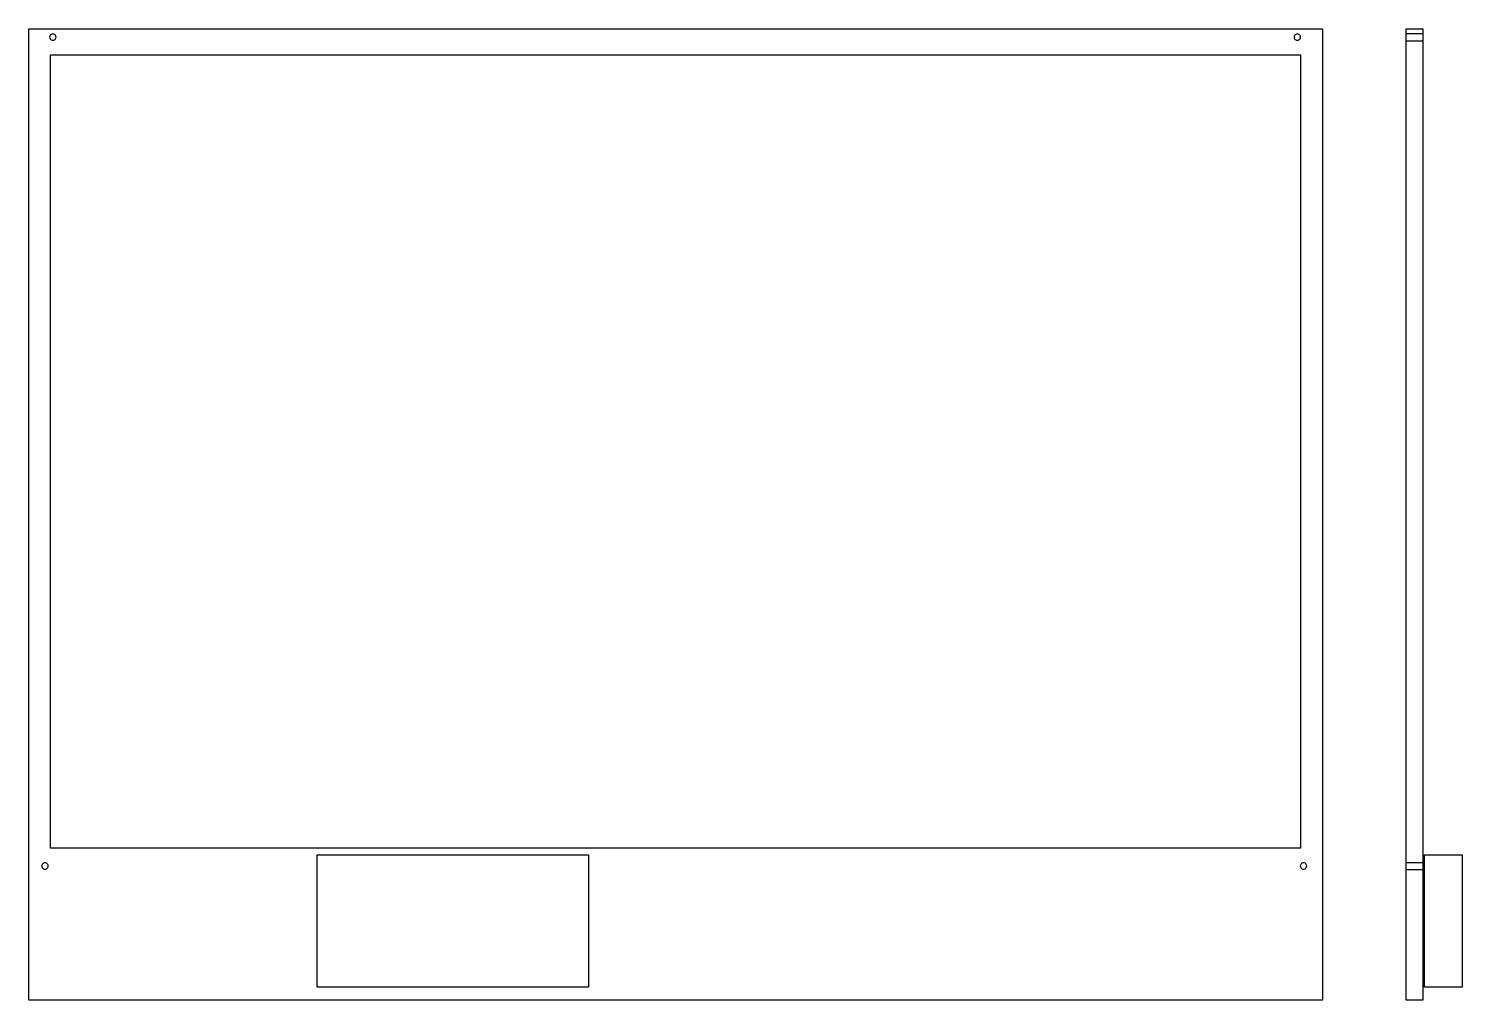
# Model space of a CAD drawing. Extents: x 16 to 563, y 26 to 397.
import ezdxf

# ---------------------------------------------------------------- set-up
doc = ezdxf.new("R2010")
doc.units = 0
doc.layers.add('Layer_1', color=7, linetype='CONTINUOUS')

msp = doc.modelspace()

# ---------------------------------------------------------------- linework, layer by layer
at = {"layer": 'Layer_1', "color": 7}
for points in [[(16.046073, 396.884439), (509.181626, 396.884439), (509.181626, 26.448892), (16.046073, 26.448892), (16.046073, 396.884439)], [(26.481599, 393.667165), (26.481599, 393.667165)], [(500.831594, 393.667165), (500.831594, 393.667165)], [(540.845444, 395.026039), (547.737988, 395.026039)], [(541.073931, 396.884439), (547.509488, 396.884439), (547.509488, 26.448892), (541.073931, 26.448892), (541.073931, 396.884439)], [(540.845444, 392.308262), (547.737988, 392.308262)], [(24.396072, 386.884913), (500.831633, 386.884913), (500.831633, 84.449343), (24.396072, 84.449343), (24.396072, 386.884913)], [(23.481605, 77.667148), (23.481605, 77.667148)], [(126.046073, 81.8849), (229.48163, 81.8849), (229.48163, 31.449344), (126.046073, 31.449344), (126.046073, 81.8849)], [(503.181602, 77.667148), (503.181602, 77.667148)], [(540.845447, 79.026022), (547.737991, 79.026022)], [(548.073917, 81.8849), (562.509472, 81.8849), (562.509472, 31.449344), (548.073917, 31.449344), (548.073917, 81.8849)], [(540.845447, 76.308245), (547.737991, 76.308245)]]:
    msp.add_lwpolyline(points, dxfattribs=at)
for points in [[(26.481599, 393.667165), (26.448129, 393.452486), (26.382181, 393.029499), (25.897368, 392.563823), (25.264949, 392.391272), (24.625889, 392.563823), (24.160603, 393.029499), (23.98793, 393.667153), (24.160609, 394.304801), (24.625895, 394.770452), (25.264949, 394.943001), (25.897363, 394.770452), (26.382175, 394.304801), (26.448127, 393.881831), (26.481599, 393.667165)], [(500.831594, 393.667165), (500.798124, 393.452486), (500.732177, 393.029499), (500.247363, 392.563823), (499.614944, 392.391272), (498.975885, 392.563823), (498.510598, 393.029499), (498.337925, 393.667153), (498.510604, 394.304801), (498.97589, 394.770452), (499.614944, 394.943001), (500.247358, 394.770452), (500.73217, 394.304801), (500.798122, 393.881831), (500.831594, 393.667165)], [(23.481605, 77.667148), (23.448135, 77.452469), (23.382187, 77.029482), (22.897374, 76.563806), (22.264955, 76.391255), (21.625895, 76.563806), (21.160609, 77.029482), (20.987936, 77.667136), (21.160615, 78.304783), (21.625901, 78.770435), (22.264955, 78.942984), (22.897369, 78.770435), (23.382181, 78.304784), (23.448133, 77.881814), (23.481605, 77.667148)], [(503.181602, 77.667148), (503.148132, 77.452469), (503.082185, 77.029482), (502.597371, 76.563806), (501.964952, 76.391255), (501.325893, 76.563806), (500.860606, 77.029482), (500.687933, 77.667136), (500.860612, 78.304783), (501.325898, 78.770435), (501.964952, 78.942984), (502.597366, 78.770435), (503.082178, 78.304784), (503.14813, 77.881814), (503.181602, 77.667148)]]:
    msp.add_open_spline(points, degree=3, knots=[0, 0, 0, 0, 0.636741, 1.254586, 1.891304, 2.528022, 3.145867, 3.782608, 4.41931, 5.037145, 5.673862, 6.310579, 6.928414, 7.565116, 7.565116, 7.565116, 7.565116], dxfattribs=at)

doc.saveas('drawing.dxf')
